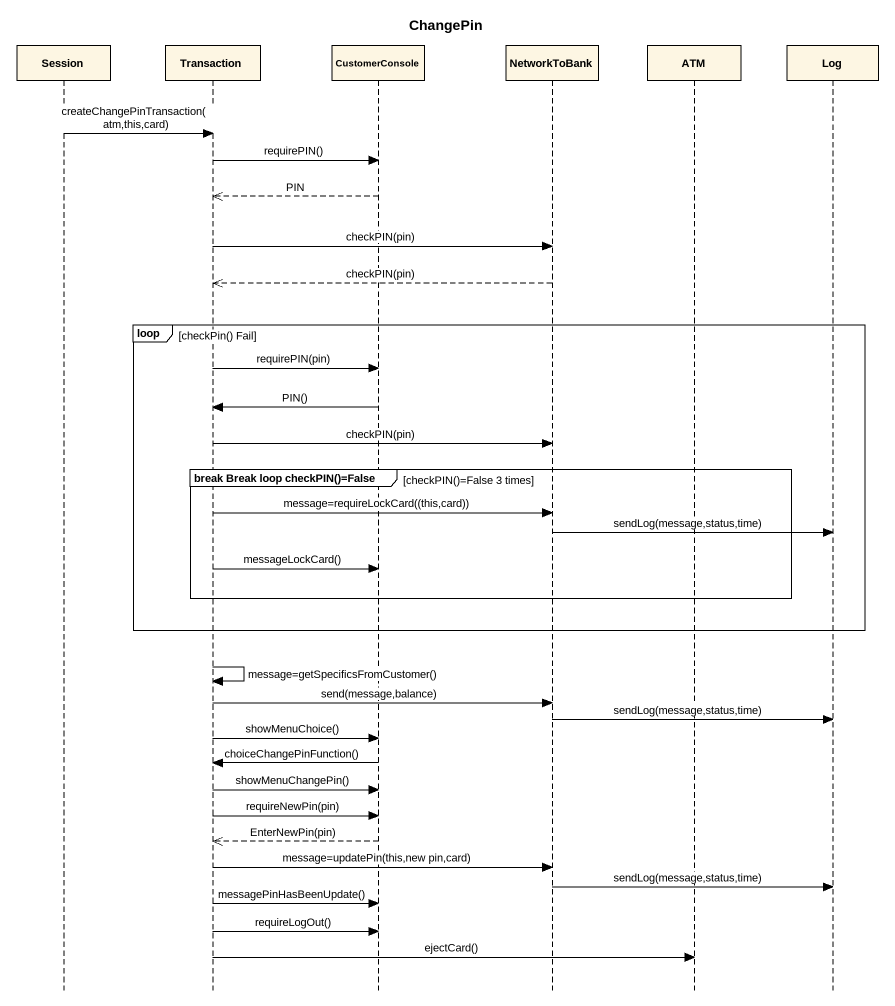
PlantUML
@startuml
title ChangePin
hide footbox
participant Session
participant Transaction
participant CustomerConsole
participant NetworkToBank
participant ATM
participant Log

Session -> Transaction : createChangePinTransaction(atm,this,card)
Transaction -> CustomerConsole : requirePIN()
CustomerConsole -->> Transaction : PIN
Transaction -> NetworkToBank : checkPIN(pin)
NetworkToBank -->> Transaction : checkPIN(pin)
loop checkPin() Fail
  Transaction -> CustomerConsole : requirePIN(pin)
  CustomerConsole -> Transaction : PIN()
  Transaction -> NetworkToBank : checkPIN(pin)
  group break Break loop checkPIN()=False [checkPIN()=False 3 times]
    Transaction -> NetworkToBank : message=requireLockCard((this,card))
    NetworkToBank -> Log : sendLog(message,status,time)
    Transaction -> CustomerConsole : messageLockCard()
  end
end
Transaction -> Transaction : message=getSpecificsFromCustomer()
Transaction -> NetworkToBank : send(message,balance)
NetworkToBank -> Log : sendLog(message,status,time)
Transaction -> CustomerConsole : showMenuChoice()
CustomerConsole -> Transaction : choiceChangePinFunction()
Transaction -> CustomerConsole : showMenuChangePin()
Transaction -> CustomerConsole : requireNewPin(pin)
CustomerConsole -->> Transaction : EnterNewPin(pin)
Transaction -> NetworkToBank : message=updatePin(this,new pin,card)
NetworkToBank -> Log : sendLog(message,status,time)
Transaction -> CustomerConsole : messagePinHasBeenUpdate()
Transaction -> CustomerConsole : requireLogOut()
Transaction -> ATM : ejectCard()
@enduml
